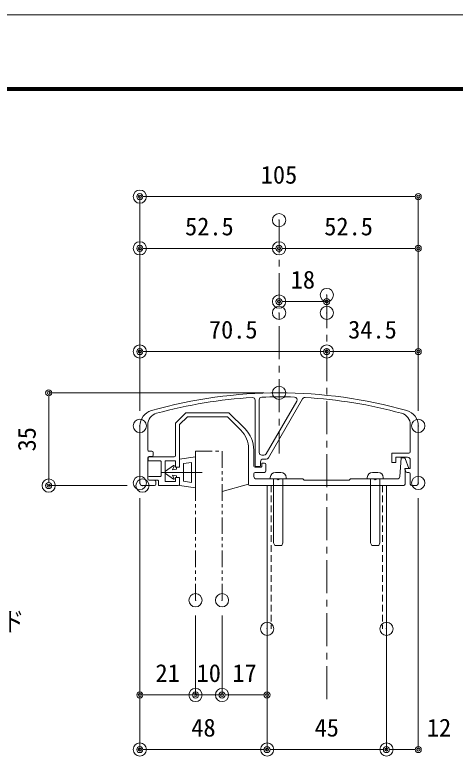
# Model space of a CAD drawing. Units: millimetres, scale not verified. Extents: x -3564 to 3564, y -1188 to 1188.
# Drawn here: x 2299 to 2631, y 629 to 1188 of the extents above; entities that cross this region are included whole.
import ezdxf
from ezdxf.enums import TextEntityAlignment as Align

# ---------------------------------------------------------------- set-up
doc = ezdxf.new("R2010")
doc.units = ezdxf.units.MM
doc.header["$LTSCALE"] = 20
doc.header["$PDMODE"] = 32
doc.header["$PDSIZE"] = 10
for name, pattern in [('USER1', [2, 1.25, -0.25, 0.25, -0.25]), ('USER2', [1.25, 0.625, -0.125, 0.125, -0.125, 0.125, -0.125]), ('USER3', [0.375, 0.25, -0.125])]:
    doc.linetypes.add(name, pattern=pattern)
for name, color, linetype, lineweight in [('0-0_0', 7, 'Continuous', 18), ('0-1_DEFPOINTS', 7, 'Continuous', 18), ('0-3_MOJI', 7, 'Continuous', 18), ('0-5_WAKU', 7, 'Continuous', 18), ('0-6_6ﾊｯﾁﾝｸﾞ', 4, 'Continuous', 18), ('0-8_3中心線', 2, 'USER1', 18), ('0-9_41ｱﾙﾐ', 6, 'Continuous', 18), ('0-A_1手摺寸法', 7, 'Continuous', 18), ('0-D_2a', 1, 'USER2', 18), ('0-E_4アルミ', 6, 'Continuous', 18), ('1-3_101', 7, 'Continuous', 18), ('1-4_254', 7, 'Continuous', 18)]:
    doc.layers.add(name, color=color, linetype=linetype, lineweight=lineweight)
doc.layers.add('0-2_笠木', color=7, linetype='Continuous')
doc.styles.add('ＭＳ ゴシック', font='')
doc.styles.get('ＭＳ ゴシック').set_extended_font_data('MS Gothic')

# ---------------------------------------------------------------- blocks, each defined once
blk = doc.blocks.new('_ORIGIN2')
at = {"layer": '0-0_0'}
blk.add_line((-0.5, 0), (-1, 0), dxfattribs=at)
for radius in [0.5, 0.25]:
    blk.add_circle((0, 0), radius, dxfattribs=at)
blk = doc.blocks.new('D42')
at = {"layer": '0-1_DEFPOINTS'}
for p in [(8085.73, 2095.33), (8085.73, 1922.34), (8295.73, 1922.34)]:
    blk.add_point(p, dxfattribs=at)
at = {"layer": '0-A_1手摺寸法'}
for p, q in [((8085.73, 1933.84), (8085.73, 2095.33)), ((8291.13, 2095.33), (8090.33, 2095.33)), ((8295.73, 1933.84), (8295.73, 2095.33))]:
    blk.add_line(p, q, dxfattribs=at)
at = {"layer": '0-A_1手摺寸法', "xscale": 4.6, "yscale": 4.6, "rotation": 180}
blk.add_blockref('_ORIGIN2', (8085.73, 2095.33), dxfattribs=at)
at = {"layer": '0-A_1手摺寸法', "xscale": 4.6, "yscale": 4.6}
blk.add_blockref('_ORIGIN2', (8295.73, 2095.33), dxfattribs=at)
at = {"layer": '0-A_1手摺寸法', "style": 'ＭＳ ゴシック'}
blk.add_text('105', height=13.49, dxfattribs=at).set_placement((8176.93, 2101.08), align=Align.BOTTOM_LEFT)
blk = doc.blocks.new('D43')
at = {"layer": '0-1_DEFPOINTS'}
for p in [(8190.73, 2077.59), (8190.73, 2056.32), (8295.73, 1922.34)]:
    blk.add_point(p, dxfattribs=at)
at = {"layer": '0-A_1手摺寸法'}
for p, q in [((8190.73, 2066.09), (8190.73, 2056.32)), ((8291.13, 2056.32), (8195.33, 2056.32)), ((8295.73, 1933.84), (8295.73, 2056.32))]:
    blk.add_line(p, q, dxfattribs=at)
at = {"layer": '0-A_1手摺寸法', "xscale": 4.6, "yscale": 4.6, "rotation": 180}
blk.add_blockref('_ORIGIN2', (8190.73, 2056.32), dxfattribs=at)
at = {"layer": '0-A_1手摺寸法', "xscale": 4.6, "yscale": 4.6}
blk.add_blockref('_ORIGIN2', (8295.73, 2056.32), dxfattribs=at)
at = {"layer": '0-A_1手摺寸法', "style": 'ＭＳ ゴシック'}
blk.add_text('52.5', height=13.49, dxfattribs=at).set_placement((8224.83, 2062.07), align=Align.BOTTOM_LEFT)
blk = doc.blocks.new('D44')
at = {"layer": '0-1_DEFPOINTS'}
for p in [(8190.73, 2077.59), (8085.73, 2056.32), (8085.73, 1922.34)]:
    blk.add_point(p, dxfattribs=at)
at = {"layer": '0-A_1手摺寸法'}
for p, q in [((8190.73, 2066.09), (8190.73, 2056.32)), ((8085.73, 1933.84), (8085.73, 2056.32)), ((8186.13, 2056.32), (8090.33, 2056.32))]:
    blk.add_line(p, q, dxfattribs=at)
at = {"layer": '0-A_1手摺寸法', "xscale": 4.6, "yscale": 4.6, "rotation": 180}
blk.add_blockref('_ORIGIN2', (8085.73, 2056.32), dxfattribs=at)
at = {"layer": '0-A_1手摺寸法', "xscale": 4.6, "yscale": 4.6}
blk.add_blockref('_ORIGIN2', (8190.73, 2056.32), dxfattribs=at)
at = {"layer": '0-A_1手摺寸法', "style": 'ＭＳ ゴシック'}
blk.add_text('52.5', height=13.49, dxfattribs=at).set_placement((8119.83, 2062.07), align=Align.BOTTOM_LEFT)
blk = doc.blocks.new('D45')
at = {"layer": '0-1_DEFPOINTS'}
for p in [(8226.73, 2021.12), (8226.73, 1978.46), (8295.73, 1922.34)]:
    blk.add_point(p, dxfattribs=at)
at = {"layer": '0-A_1手摺寸法'}
blk.add_line((8291.13, 1978.46), (8231.33, 1978.46), dxfattribs=at)
at = {"layer": '0-A_1手摺寸法', "xscale": 4.6, "yscale": 4.6, "rotation": 180}
blk.add_blockref('_ORIGIN2', (8226.73, 1978.46), dxfattribs=at)
at = {"layer": '0-A_1手摺寸法', "xscale": 4.6, "yscale": 4.6}
blk.add_blockref('_ORIGIN2', (8295.73, 1978.46), dxfattribs=at)
at = {"layer": '0-A_1手摺寸法', "style": 'ＭＳ ゴシック'}
blk.add_text('34.5', height=13.49, dxfattribs=at).set_placement((8242.83, 1984.21), align=Align.BOTTOM_LEFT)
blk = doc.blocks.new('D46')
at = {"layer": '0-1_DEFPOINTS'}
for p in [(8226.73, 2021.12), (8085.73, 1978.46), (8085.73, 1922.34)]:
    blk.add_point(p, dxfattribs=at)
at = {"layer": '0-A_1手摺寸法'}
blk.add_line((8222.13, 1978.46), (8090.33, 1978.46), dxfattribs=at)
at = {"layer": '0-A_1手摺寸法', "xscale": 4.6, "yscale": 4.6, "rotation": 180}
blk.add_blockref('_ORIGIN2', (8085.73, 1978.46), dxfattribs=at)
at = {"layer": '0-A_1手摺寸法', "xscale": 4.6, "yscale": 4.6}
blk.add_blockref('_ORIGIN2', (8226.73, 1978.46), dxfattribs=at)
at = {"layer": '0-A_1手摺寸法', "style": 'ＭＳ ゴシック'}
blk.add_text('70.5', height=13.49, dxfattribs=at).set_placement((8137.83, 1984.21), align=Align.BOTTOM_LEFT)
blk = doc.blocks.new('D47')
at = {"layer": '0-1_DEFPOINTS'}
for p in [(8295.73, 1879.29), (8271.73, 1769.25), (8271.73, 1678.14)]:
    blk.add_point(p, dxfattribs=at)
at = {"layer": '0-A_1手摺寸法'}
for p, q in [((8295.73, 1867.79), (8295.73, 1678.14)), ((8271.73, 1757.75), (8271.73, 1678.14)), ((8291.13, 1678.14), (8276.33, 1678.14))]:
    blk.add_line(p, q, dxfattribs=at)
at = {"layer": '0-A_1手摺寸法', "xscale": 4.6, "yscale": 4.6, "rotation": 180}
blk.add_blockref('_ORIGIN2', (8271.73, 1678.14), dxfattribs=at)
at = {"layer": '0-A_1手摺寸法', "xscale": 4.6, "yscale": 4.6}
blk.add_blockref('_ORIGIN2', (8295.73, 1678.14), dxfattribs=at)
at = {"layer": '0-A_1手摺寸法', "style": 'ＭＳ ゴシック'}
blk.add_text('12', height=13.49, dxfattribs=at).set_placement((8302.19, 1683.89), align=Align.BOTTOM_LEFT)
blk = doc.blocks.new('D48')
at = {"layer": '0-1_DEFPOINTS'}
for p in [(8181.73, 1769.25), (8271.73, 1769.25), (8181.73, 1678.14)]:
    blk.add_point(p, dxfattribs=at)
at = {"layer": '0-A_1手摺寸法'}
for p, q in [((8181.73, 1757.75), (8181.73, 1678.14)), ((8271.73, 1757.75), (8271.73, 1678.14)), ((8267.13, 1678.14), (8186.33, 1678.14))]:
    blk.add_line(p, q, dxfattribs=at)
at = {"layer": '0-A_1手摺寸法', "xscale": 4.6, "yscale": 4.6, "rotation": 180}
blk.add_blockref('_ORIGIN2', (8181.73, 1678.14), dxfattribs=at)
at = {"layer": '0-A_1手摺寸法', "xscale": 4.6, "yscale": 4.6}
blk.add_blockref('_ORIGIN2', (8271.73, 1678.14), dxfattribs=at)
at = {"layer": '0-A_1手摺寸法', "style": 'ＭＳ ゴシック'}
blk.add_text('45', height=13.49, dxfattribs=at).set_placement((8217.53, 1683.89), align=Align.BOTTOM_LEFT)
blk = doc.blocks.new('D49')
at = {"layer": '0-1_DEFPOINTS'}
for p in [(8085.73, 1879.29), (8181.73, 1769.25), (8085.73, 1678.14)]:
    blk.add_point(p, dxfattribs=at)
at = {"layer": '0-A_1手摺寸法'}
for p, q in [((8085.73, 1867.79), (8085.73, 1678.14)), ((8181.73, 1757.75), (8181.73, 1678.14)), ((8177.13, 1678.14), (8090.33, 1678.14))]:
    blk.add_line(p, q, dxfattribs=at)
at = {"layer": '0-A_1手摺寸法', "xscale": 4.6, "yscale": 4.6, "rotation": 180}
blk.add_blockref('_ORIGIN2', (8085.73, 1678.14), dxfattribs=at)
at = {"layer": '0-A_1手摺寸法', "xscale": 4.6, "yscale": 4.6}
blk.add_blockref('_ORIGIN2', (8181.73, 1678.14), dxfattribs=at)
at = {"layer": '0-A_1手摺寸法', "style": 'ＭＳ ゴシック'}
blk.add_text('48', height=13.49, dxfattribs=at).set_placement((8124.53, 1683.89), align=Align.BOTTOM_LEFT)
blk = doc.blocks.new('D50')
at = {"layer": '0-1_DEFPOINTS'}
for p in [(8147.73, 1790.76), (8181.73, 1769.25), (8147.73, 1719.3)]:
    blk.add_point(p, dxfattribs=at)
at = {"layer": '0-A_1手摺寸法'}
for p, q in [((8147.73, 1779.26), (8147.73, 1719.3)), ((8181.73, 1757.75), (8181.73, 1719.3)), ((8177.13, 1719.3), (8152.33, 1719.3))]:
    blk.add_line(p, q, dxfattribs=at)
at = {"layer": '0-A_1手摺寸法', "xscale": 4.6, "yscale": 4.6, "rotation": 180}
blk.add_blockref('_ORIGIN2', (8147.73, 1719.3), dxfattribs=at)
at = {"layer": '0-A_1手摺寸法', "xscale": 4.6, "yscale": 4.6}
blk.add_blockref('_ORIGIN2', (8181.73, 1719.3), dxfattribs=at)
at = {"layer": '0-A_1手摺寸法', "style": 'ＭＳ ゴシック'}
blk.add_text('17', height=13.49, dxfattribs=at).set_placement((8155.53, 1725.05), align=Align.BOTTOM_LEFT)
blk = doc.blocks.new('D51')
at = {"layer": '0-1_DEFPOINTS'}
for p in [(8127.73, 1790.76), (8147.73, 1790.76), (8127.73, 1719.3)]:
    blk.add_point(p, dxfattribs=at)
at = {"layer": '0-A_1手摺寸法'}
for p, q in [((8127.73, 1779.26), (8127.73, 1719.3)), ((8147.73, 1779.26), (8147.73, 1719.3)), ((8123.13, 1719.3), (8118.53, 1719.3)), ((8147.73, 1719.3), (8127.73, 1719.3)), ((8152.33, 1719.3), (8156.93, 1719.3))]:
    blk.add_line(p, q, dxfattribs=at)
at = {"layer": '0-A_1手摺寸法', "xscale": 4.6, "yscale": 4.6}
blk.add_blockref('_ORIGIN2', (8127.73, 1719.3), dxfattribs=at)
at = {"layer": '0-A_1手摺寸法', "xscale": 4.6, "yscale": 4.6, "rotation": 180}
blk.add_blockref('_ORIGIN2', (8147.73, 1719.3), dxfattribs=at)
at = {"layer": '0-A_1手摺寸法', "style": 'ＭＳ ゴシック'}
blk.add_text('10', height=13.49, dxfattribs=at).set_placement((8128.53, 1725.05), align=Align.BOTTOM_LEFT)
blk = doc.blocks.new('D52')
at = {"layer": '0-1_DEFPOINTS'}
for p in [(8190.73, 1947.29), (8017.01, 1877.29), (8087.73, 1877.29)]:
    blk.add_point(p, dxfattribs=at)
at = {"layer": '0-A_1手摺寸法'}
for p, q in [((8179.23, 1947.29), (8017.01, 1947.29)), ((8017.01, 1942.69), (8017.01, 1881.89)), ((8076.23, 1877.29), (8017.01, 1877.29))]:
    blk.add_line(p, q, dxfattribs=at)
at = {"layer": '0-A_1手摺寸法', "xscale": 4.6, "yscale": 4.6}
for p, rotation in [((8017.01, 1947.29), 90), ((8017.01, 1877.29), 270)]:
    blk.add_blockref('_ORIGIN2', p, dxfattribs=dict(at, rotation=rotation))
at = {"layer": '0-A_1手摺寸法', "style": 'ＭＳ ゴシック'}
blk.add_text('35', height=13.49, rotation=90, dxfattribs=at).set_placement((8011.26, 1903.09), align=Align.BOTTOM_LEFT)
blk = doc.blocks.new('A$C6A221F1C')
at = {"layer": '1-3_101'}
for p, q in [((38, 13.86), (38, 0.5)), ((39.96, 7.47), (39.96, 13.39)), ((0.2, 10.6), (0.2, 9.5)), ((10, 10.8), (0.4, 10.8)), ((0.4, 9.3), (4.8, 9.3)), ((5, 9.1), (5, 3.7)), ((44, 8.5), (43.2, 8.5)), ((95.49, 10.31), (95.06, 3.44)), ((96.65, 10.5), (95.69, 10.5)), ((98.5, 6.5), (97.12, 10.18)), ((42.8, 7), (40.46, 7)), ((43, 8.3), (43, 7.2)), ((44.5, 5.5), (44.5, 8)), ((97, 0.5), (97, 6.3)), ((97.2, 6.5), (98.5, 6.5)), ((0, 3), (0, 2.5)), ((4.8, 3.5), (0.5, 3.5)), ((40, 3.5), (40, 4.5)), ((40.5, 5), (44, 5)), ((4, 1.8), (4, 0.2)), ((4.2, 0), (11.5, 0)), ((38.5, 0), (96.5, 0))]:
    blk.add_line(p, q, dxfattribs=at)
for points in [[(12, 0.5), (12, 0.8), (12, 3), (10.5, 3), (10.5, 1.5), (6.5, 1.5), (6.5, 9.3), (10.5, 9.3), (10.5, 7), (12, 7), (12, 10.8), (12, 23), (15, 26), (30, 26), (35.07, 20.93)], [(36.6, 21.53), (30.62, 27.5), (14.38, 27.5), (10.5, 23.62), (10.5, 11.3)], [(0.5, 2), (2.25, 2), (3.8, 2)], [(94.06, 2.5), (86.32, 2.5), (85.8, 2.2), (85.28, 2.5), (76.5, 2.5), (76, 2), (59, 2), (58.5, 2.5), (49.72, 2.5), (49.2, 2.2), (48.68, 2.5), (41, 2.5)]]:
    blk.add_lwpolyline(points, dxfattribs=at)
for centre, radius, start, end in [((28, 13.86), 10, 0, 45), ((28.46, 13.39), 11.5, 0, 45), ((10, 11.3), 0.5, 270, 0), ((0.4, 10.6), 0.2, 90, 180), ((0.4, 9.5), 0.2, 180, 270), ((4.8, 9.1), 0.2, 0, 90), ((43.2, 8.3), 0.2, 90, 180), ((44, 8), 0.5, 0, 90), ((95.69, 10.3), 0.2, 90, 176.4237), ((96.65, 10), 0.5, 20.556, 90), ((40.46, 7.5), 0.5, 183.3466, 270), ((42.8, 7.2), 0.2, 270, 0), ((97.2, 6.3), 0.2, 90, 180), ((98.21, 6.7), 0.2, 270, 20.556), ((0.5, 3), 0.5, 90, 180), ((4.8, 3.7), 0.2, 270, 0), ((40.5, 4.5), 0.5, 90, 180), ((41, 3.5), 1, 180, 270), ((44, 5.5), 0.5, 270, 0), ((94.06, 3.5), 1, 270, 356.4237), ((0.5, 2.5), 0.5, 180, 270), ((3.8, 1.8), 0.2, 0, 90), ((4.2, 0.2), 0.2, 180, 270), ((11.5, 0.5), 0.5, 270, 0), ((38.5, 0.5), 0.5, 180, 270), ((96.5, 0.5), 0.5, 270, 0)]:
    blk.add_arc(centre, radius, start, end, dxfattribs=at)
at = {"layer": '1-4_254'}
for p, q in [((98.26, 6.51), (98.4, 6.65)), ((0.11, 3.31), (0.19, 3.39)), ((96.85, 0.14), (96.86, 0.15))]:
    blk.add_line(p, q, dxfattribs=at)
blk = doc.blocks.new('hbk-213')
at = {"layer": '0-A_1手摺寸法', "color": 3}
for p, q in [((-5.8, 0), (5.8, 0)), ((-5.8, 0), (-5, -6)), ((0, 2.55), (0, -12.9)), ((5.8, 0), (5, -6)), ((-3.78, -1.5), (3.78, -1.5)), ((-3.78, -1.5), (-3.38, -4.5)), ((3.78, -1.5), (3.38, -4.5)), ((-3.38, -4.5), (3.38, -4.5)), ((-5, -6), (-2, -6)), ((-2.57, -8.24), (-0.4, -11.3)), ((-2.39, -8.01), (-1, -8.7)), ((-2, -6), (-2, -7.2)), ((-2, -7.2), (-1.25, -7.2)), ((-1.25, -7.2), (-1, -8.7)), ((0.4, -11.3), (2.57, -8.24)), ((1.25, -7.2), (1, -8.7)), ((1, -8.7), (2.39, -8.01)), ((1.25, -7.2), (2, -7.2)), ((2, -6), (5, -6)), ((2, -6), (2, -7.2))]:
    blk.add_line(p, q, dxfattribs=at)
for centre, radius, start, end in [((-2.45, -8.15), 0.15, 66.3706, 216.6071), ((2.45, -8.15), 0.15, 323.3929, 113.6294), ((0, -11), 0.5, 216.6071, 323.3929)]:
    blk.add_arc(centre, radius, start, end, dxfattribs=at)
blk = doc.blocks.new('A$C64853210')
at = {"layer": '0-9_41ｱﾙﾐ'}
for p, q in [((-9, -2.79), (-9, -27.6)), ((-7.5, -22.5), (-7.5, -2.62)), ((-3.95, -24.5), (8.88, -2.27)), ((6.67, -3.1), (-4.82, -23)), ((-49.49, -21.47), (-49.49, -12.05)), ((49.5, -12.05), (49.5, -22.3)), ((52.5, -34), (52.5, -12.47)), ((-47.99, -22), (-48.99, -22)), ((-49.51, -32.5), (-49.51, -24.5)), ((-49.01, -24), (-47.99, -24)), ((-47.49, -23.5), (-47.49, -22.5)), ((-5.69, -23.5), (-6.5, -23.5)), ((-6, -25), (-4.82, -25)), ((42.5, -23), (42.5, -26.1)), ((49, -22.8), (42.7, -22.8)), ((44, -26.1), (44, -24.5)), ((44.2, -24.3), (48.5, -24.3)), ((-8.8, -27.8), (-7.2, -27.8)), ((-7, -27.6), (-7, -26)), ((42.7, -26.3), (43.8, -26.3)), ((49.5, -25.3), (49.5, -28.3)), ((47.49, -28.76), (47.79, -29.66)), ((49.3, -28.5), (47.68, -28.5)), ((48.26, -30), (49, -30)), ((49.5, -30.5), (49.5, -34.5)), ((-47, -33), (-49.01, -33)), ((-46.5, -34.5), (-46.5, -33.5)), ((-51.5, -35), (-47, -35)), ((50, -35), (51.5, -35))]:
    blk.add_line(p, q, dxfattribs=at)
blk.add_lwpolyline([(-52.5, -12.47), (-52.5, -24.56), (-52.5, -27.61), (-52.5, -34)], dxfattribs=at)
for centre, radius, start, end in [((0, -176.27), 176.27, 74.151, 105.849), ((0, -176.27), 174.77, 93.2991, 105.3223), ((-10, -2.79), 1, 0, 93.2932), ((-6.5, -2.62), 1, 92.1437, 180), ((0, -176.27), 174.77, 88.0856, 92.1437), ((5.8, -2.6), 1, 330, 88.0856), ((9.74, -2.77), 1, 86.7853, 150), ((0, -176.27), 174.77, 74.675, 86.7853), ((-46.5, -12.47), 6, 105.849, 180), ((-44.99, -12.05), 4.5, 105.3193, 180), ((45, -12.05), 4.5, 0, 74.6718), ((46.5, -12.47), 6, 0, 74.1492), ((-48.99, -21.5), 0.5, 176.5191, 270), ((-47.99, -22.5), 0.5, 0, 90), ((49, -22.3), 0.5, 270, 0), ((-49.01, -24.5), 0.5, 90, 180), ((-47.99, -23.5), 0.5, 270, 0), ((-6.5, -22.5), 1, 180, 270), ((-6, -26), 1, 90, 180), ((-5.69, -22.5), 1, 270, 330), ((-4.82, -24), 1, 270, 330), ((42.7, -23), 0.2, 90, 180), ((44.2, -24.5), 0.2, 90, 180), ((48.5, -25.3), 1, 0, 90), ((-8.8, -27.6), 0.2, 180, 270), ((-7.2, -27.6), 0.2, 270, 0), ((42.7, -26.1), 0.2, 180, 270), ((43.8, -26.1), 0.2, 270, 0), ((47.68, -28.7), 0.2, 90, 198.4349), ((48.26, -29.5), 0.5, 198.4349, 270), ((49, -30.5), 0.5, 0, 90), ((49.3, -28.3), 0.2, 270, 0), ((-49.01, -32.5), 0.5, 180, 270), ((-47, -33.5), 0.5, 0, 90), ((-51.5, -34), 1, 180, 270), ((-47, -34.5), 0.5, 270, 0), ((50, -34.5), 0.5, 180, 270), ((51.5, -34), 1, 270, 0)]:
    blk.add_arc(centre, radius, start, end, dxfattribs=at)
blk = doc.blocks.new('D54')
at = {"layer": '0-1_DEFPOINTS'}
for p in [(8085.73, 1879.29), (8127.73, 1790.76), (8127.73, 1719.3)]:
    blk.add_point(p, dxfattribs=at)
at = {"layer": '0-A_1手摺寸法'}
for p, q in [((8085.73, 1867.79), (8085.73, 1719.3)), ((8127.73, 1779.26), (8127.73, 1719.3)), ((8090.33, 1719.3), (8123.13, 1719.3))]:
    blk.add_line(p, q, dxfattribs=at)
at = {"layer": '0-A_1手摺寸法', "xscale": 4.6, "yscale": 4.6, "rotation": 180}
blk.add_blockref('_ORIGIN2', (8085.73, 1719.3), dxfattribs=at)
at = {"layer": '0-A_1手摺寸法', "xscale": 4.6, "yscale": 4.6}
blk.add_blockref('_ORIGIN2', (8127.73, 1719.3), dxfattribs=at)
at = {"layer": '0-A_1手摺寸法', "style": 'ＭＳ ゴシック'}
blk.add_text('21', height=13.49, dxfattribs=at).set_placement((8097.53, 1725.05), align=Align.BOTTOM_LEFT)
blk = doc.blocks.new('D55')
at = {"layer": '0-1_DEFPOINTS'}
for p in [(8190.73, 2016.16), (8190.73, 2007.62), (8226.73, 2007.62)]:
    blk.add_point(p, dxfattribs=at)
at = {"layer": '0-A_1手摺寸法'}
blk.add_line((8222.13, 2016.16), (8195.33, 2016.16), dxfattribs=at)
at = {"layer": '0-A_1手摺寸法', "xscale": 4.6, "yscale": 4.6, "rotation": 180}
blk.add_blockref('_ORIGIN2', (8190.73, 2016.16), dxfattribs=at)
at = {"layer": '0-A_1手摺寸法', "xscale": 4.6, "yscale": 4.6}
blk.add_blockref('_ORIGIN2', (8226.73, 2016.16), dxfattribs=at)
at = {"layer": '0-A_1手摺寸法', "style": 'ＭＳ ゴシック'}
blk.add_text('18', height=13.49, dxfattribs=at).set_placement((8199.53, 2021.91), align=Align.BOTTOM_LEFT)

msp = doc.modelspace()

# ---------------------------------------------------------------- linework, layer by layer
at = {"layer": '0-0_0'}
for p, q in [((2488.8, 832.77), (2488.8, 713.23)), ((2578.8, 832.77), (2578.8, 713.23))]:
    msp.add_line(p, q, dxfattribs=at)
at = {"layer": '0-1_DEFPOINTS', "color": 5}
msp.add_line((3564.49, 1188), (200.49, 1188), dxfattribs=at)
at = {"layer": '0-5_WAKU'}
for p, q in [((3481.69, 1133.2), (279.29, 1133.2)), ((3481.09, 1132.6), (279.89, 1132.6)), ((3480.49, 1132), (280.49, 1132)), ((3479.89, 1131.4), (281.09, 1131.4)), ((3479.29, 1130.8), (281.69, 1130.8))]:
    msp.add_line(p, q, dxfattribs=at)
at = {"layer": '0-6_6ﾊｯﾁﾝｸﾞ'}
for p, q in [((2499.18, 842.77), (2495.18, 842.77)), ((2568.38, 842.77), (2572.38, 842.77)), ((2491.18, 838.77), (2491.18, 838.17)), ((2502.78, 837.77), (2491.58, 837.77)), ((2493.68, 837.77), (2493.68, 789.7)), ((2500.68, 837.77), (2500.68, 789.7)), ((2503.18, 838.77), (2503.18, 838.17)), ((2564.38, 838.77), (2564.38, 838.17)), ((2564.78, 837.77), (2575.98, 837.77)), ((2566.88, 837.77), (2566.88, 789.7)), ((2573.88, 837.77), (2573.88, 789.7)), ((2576.38, 838.77), (2576.38, 838.17)), ((2493.68, 789.7), (2494.51, 787.7)), ((2500.68, 789.7), (2499.85, 787.7)), ((2566.88, 789.7), (2567.71, 787.7)), ((2573.88, 789.7), (2573.05, 787.7)), ((2499.85, 787.7), (2494.51, 787.7)), ((2567.71, 787.7), (2573.05, 787.7))]:
    msp.add_line(p, q, dxfattribs=at)
for centre, radius, start, end in [((2495.18, 838.77), 4, 90, 180), ((2499.18, 838.77), 4, 0, 90), ((2568.38, 838.77), 4, 90, 180), ((2572.38, 838.77), 4, 0, 90), ((2491.58, 838.17), 0.4, 180, 270), ((2502.78, 838.17), 0.4, 270, 0), ((2564.78, 838.17), 0.4, 180, 270), ((2575.98, 838.17), 0.4, 270, 0)]:
    msp.add_arc(centre, radius, start, end, dxfattribs=at)
at = {"layer": '0-8_3中心線'}
for p, q in [((2497.8, 1033.08), (2497.8, 856.94)), ((2533.8, 976.6), (2533.8, 668.77))]:
    msp.add_line(p, q, dxfattribs=at)
at = {"layer": '0-A_1手摺寸法', "color": 3}
msp.add_line((2474.8, 833.77), (2454.8, 828.34), dxfattribs=at)
at = {"layer": '0-D_2a'}
for p, q in [((2434.8, 858.77), (2434.8, 746.25)), ((2434.8, 858.77), (2454.8, 858.77)), ((2454.8, 858.77), (2454.8, 746.25))]:
    msp.add_line(p, q, dxfattribs=at)
at = {"layer": '0-E_4アルミ', "linetype": 'USER3'}
for p, q in [((2491.8, 832.77), (2491.8, 724.73)), ((2575.8, 832.77), (2575.8, 724.73))]:
    msp.add_line(p, q, dxfattribs=at)

# ---------------------------------------------------------------- block references
at = {"layer": '0-2_笠木', "xscale": 2, "yscale": 2}
msp.add_blockref('A$C64853210', (2497.8, 902.77), dxfattribs=at)
at = {"layer": '0-A_1手摺寸法'}
for name in ['D42', 'D44', 'D43', 'D55', 'D46', 'D45', 'D52', 'D49', 'D54', 'D47', 'D51', 'D50', 'D48']:
    msp.add_blockref(name, (-5692.93, -1044.52), dxfattribs=at)
at = {"layer": '0-A_1手摺寸法', "xscale": 2, "yscale": 2}
msp.add_blockref('A$C6A221F1C', (2398.8, 832.77), dxfattribs=at)
at = {"layer": '0-A_1手摺寸法', "xscale": -2, "yscale": 2, "rotation": 270}
msp.add_blockref('hbk-213', (2434.8, 842.77), dxfattribs=at)

# ---------------------------------------------------------------- texts
at = {"layer": '0-3_MOJI', "style": 'ＭＳ ゴシック', "width": 0.8}
msp.add_text('先付けビード', height=14.66, dxfattribs=at).set_placement((2209.5, 718.57), align=Align.BOTTOM_LEFT)

doc.saveas('drawing.dxf')
